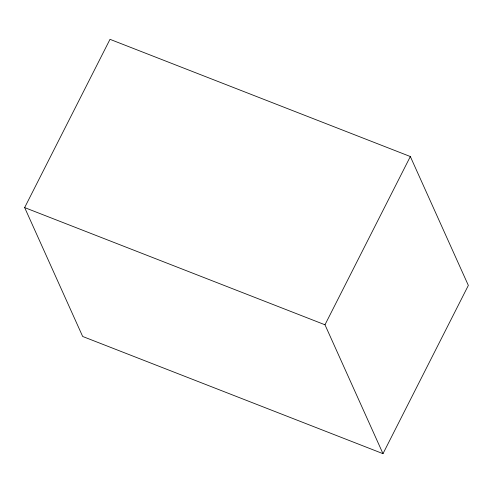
<?xml version="1.0" encoding="UTF-8"?>
<svg xmlns="http://www.w3.org/2000/svg" width="493" height="493" viewBox="0 0 493 493"><rect width="100%" height="100%" fill="white"/><g stroke="black" fill="none" stroke-linecap="round" stroke-linejoin="round"><path stroke-width="0.74" d="M24.65 207.584L110.007 39.329L410.336 156.534L468.35 285.416L382.993 453.671L82.664 336.466L24.65 207.584L324.979 324.782L382.993 453.671M324.979 324.782L410.336 156.534"/></g></svg>
